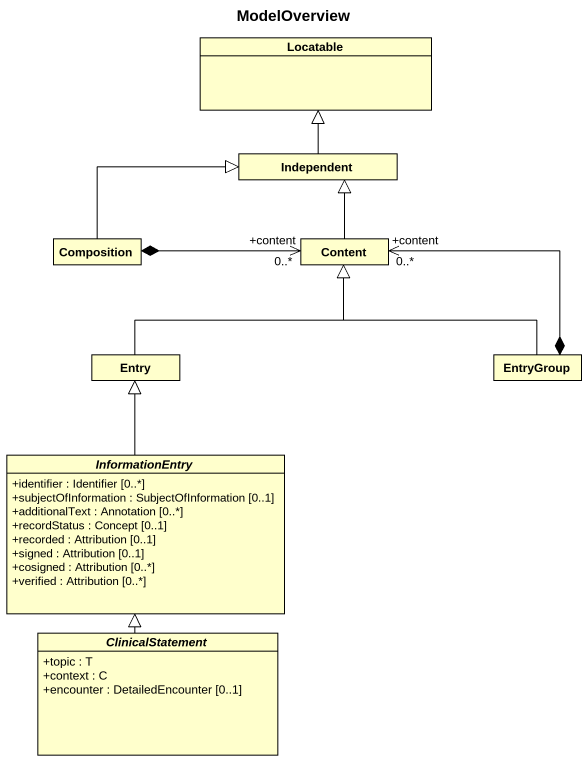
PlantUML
@startuml
title ModelOverview
hide circle
hide empty members
skinparam classAttributeIconSize 0
class Locatable
class Independent
class Composition
class Content
class Entry
class EntryGroup
abstract class InformationEntry {
  +identifier : Identifier [0..*]
  +subjectOfInformation : SubjectOfInformation [0..1]
  +additionalText : Annotation [0..*]
  +recordStatus : Concept [0..1]
  +recorded : Attribution [0..1]
  +signed : Attribution [0..1]
  +cosigned : Attribution [0..*]
  +verified : Attribution [0..*]
}
abstract class ClinicalStatement {
  +topic : T
  +context : C
  +encounter : DetailedEncounter [0..1]
}
Independent -up-|> Locatable
Composition -right-|> Independent
Composition *-right-> "+content\n0..*" Content
Content -up-|> Independent
Entry -right-|> Content
EntryGroup *-up-> "+content\n0..*" Content
EntryGroup -up-|> Content
InformationEntry -up-|> Entry
ClinicalStatement -up-|> InformationEntry
@enduml
